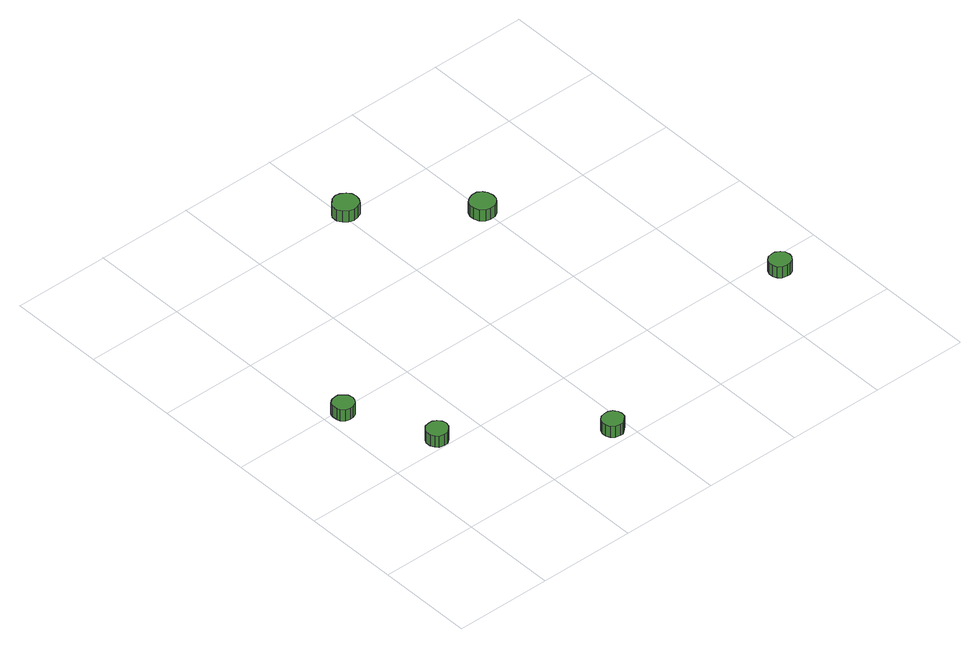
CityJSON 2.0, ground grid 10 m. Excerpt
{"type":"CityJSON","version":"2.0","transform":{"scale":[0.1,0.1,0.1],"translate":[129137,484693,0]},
"CityObjects":{
"tree1":{"type":"SolitaryVegetationObject","attributes":{"function":"something"},"geometry":[{"type":"MultiSurface","lod":"1","boundaries":[[[0,1,2,3,4,5,6,7,8,9,10,11,12,13,14]],[[15,16,17,18,19,20,21,22,23,24,25,26,27,28,29]],[[0,29,28,1]],[[1,28,27,2]],[[2,27,26,3]],[[3,26,25,4]],[[4,25,24,5]],[[5,24,23,6]],[[6,23,22,7]],[[7,22,21,8]],[[8,21,20,9]],[[9,20,19,10]],[[10,19,18,11]],[[11,18,17,12]],[[12,17,16,13]],[[13,16,15,14]],[[14,15,29,0]]]}]},
"tree2":{"type":"SolitaryVegetationObject","attributes":{"function":"something"},"geometry":[{"type":"MultiSurface","lod":"1","boundaries":[[[30,31,32,33,34,35,36,37,38,39,40,41,42,43,44]],[[45,46,47,48,49,50,51,52,53,54,55,56,57,58,59]],[[30,59,58,31]],[[31,58,57,32]],[[32,57,56,33]],[[33,56,55,34]],[[34,55,54,35]],[[35,54,53,36]],[[36,53,52,37]],[[37,52,51,38]],[[38,51,50,39]],[[39,50,49,40]],[[40,49,48,41]],[[41,48,47,42]],[[42,47,46,43]],[[43,46,45,44]],[[44,45,59,30]]]}]},
"tree3":{"type":"SolitaryVegetationObject","attributes":{"function":"something"},"geometry":[{"type":"MultiSurface","lod":"1","boundaries":[[[60,61,62,63,64,65,66,67,68,69,70,71,72,73,74]],[[75,76,77,78,79,80,81,82,83,84,85,86,87,88,89]],[[60,89,88,61]],[[61,88,87,62]],[[62,87,86,63]],[[63,86,85,64]],[[64,85,84,65]],[[65,84,83,66]],[[66,83,82,67]],[[67,82,81,68]],[[68,81,80,69]],[[69,80,79,70]],[[70,79,78,71]],[[71,78,77,72]],[[72,77,76,73]],[[73,76,75,74]],[[74,75,89,60]]]}]},
"tree4":{"type":"SolitaryVegetationObject","attributes":{"function":"something"},"geometry":[{"type":"MultiSurface","lod":"1","boundaries":[[[90,91,92,93,94,95,96,97,98,99,100,101,102,103,104]],[[105,106,107,108,109,110,111,112,113,114,115,116,117,118,119]],[[90,119,118,91]],[[91,118,117,92]],[[92,117,116,93]],[[93,116,115,94]],[[94,115,114,95]],[[95,114,113,96]],[[96,113,112,97]],[[97,112,111,98]],[[98,111,110,99]],[[99,110,109,100]],[[100,109,108,101]],[[101,108,107,102]],[[102,107,106,103]],[[103,106,105,104]],[[104,105,119,90]]]}]},
"tree5":{"type":"SolitaryVegetationObject","attributes":{"function":"something"},"geometry":[{"type":"MultiSurface","lod":"1","boundaries":[[[120,121,122,123,124,125,126,127,128,129,130,131,132,133,134]],[[135,136,137,138,139,140,141,142,143,144,145,146,147,148,149]],[[120,149,148,121]],[[121,148,147,122]],[[122,147,146,123]],[[123,146,145,124]],[[124,145,144,125]],[[125,144,143,126]],[[126,143,142,127]],[[127,142,141,128]],[[128,141,140,129]],[[129,140,139,130]],[[130,139,138,131]],[[131,138,137,132]],[[132,137,136,133]],[[133,136,135,134]],[[134,135,149,120]]]}]},
"tree6":{"type":"SolitaryVegetationObject","attributes":{"function":"something"},"geometry":[{"type":"MultiSurface","lod":"1","boundaries":[[[150,151,152,153,154,155,156,157,158,159,160,161,162,163,164]],[[165,166,167,168,169,170,171,172,173,174,175,176,177,178,179]],[[150,179,178,151]],[[151,178,177,152]],[[152,177,176,153]],[[153,176,175,154]],[[154,175,174,155]],[[155,174,173,156]],[[156,173,172,157]],[[157,172,171,158]],[[158,171,170,159]],[[159,170,169,160]],[[160,169,168,161]],[[161,168,167,162]],[[162,167,166,163]],[[163,166,165,164]],[[164,165,179,150]]]}]}
},
"vertices":[
[26,190,23],[25,195,23],[22,198,23],[18,201,23],[14,201,23],[10,200,23],[6,197,23],[5,193,23],[5,188,23],[6,184,23],[10,181,23],[14,180,23],[18,180,23],[22,182,23],[25,186,23],[25,186,10],[22,182,10],[18,180,10],[14,180,10],[10,181,10],[6,184,10],[5,188,10],[5,193,10],[6,197,10],[10,200,10],[14,201,10],[18,201,10],[22,198,10],[25,195,10],[26,190,10],
[64,106,25],[63,110,25],[60,114,25],[56,116,25],[52,116,25],[47,115,25],[44,112,25],[42,108,25],[42,103,25],[44,99,25],[47,96,25],[52,95,25],[56,95,25],[60,98,25],[63,101,25],[63,101,12],[60,98,12],[56,95,12],[52,95,12],[47,96,12],[44,99,12],[42,103,12],[42,108,12],[44,112,12],[47,115,12],[52,116,12],[56,116,12],[60,114,12],[63,110,12],[64,106,12],
[193,13,23],[192,17,23],[189,21,23],[185,23,23],[181,23,23],[176,22,23],[173,19,23],[171,15,23],[171,10,23],[173,6,23],[176,3,23],[181,2,23],[185,2,23],[189,5,23],[192,8,23],[192,8,10],[189,5,10],[185,2,10],[181,2,10],[176,3,10],[173,6,10],[171,10,10],[171,15,10],[173,19,10],[176,22,10],[181,23,10],[185,23,10],[189,21,10],[192,17,10],[193,13,10],
[218,402,18],[217,407,18],[214,411,18],[209,414,18],[204,415,18],[199,413,18],[195,409,18],[192,405,18],[192,399,18],[195,394,18],[199,391,18],[204,389,18],[209,390,18],[214,392,18],[217,397,18],[217,397,5],[214,392,5],[209,390,5],[204,389,5],[199,391,5],[195,394,5],[192,399,5],[192,405,5],[195,409,5],[199,413,5],[204,415,5],[209,414,5],[214,411,5],[217,407,5],[218,402,5],
[311,321,18],[310,327,18],[307,331,18],[303,334,18],[297,334,18],[292,332,18],[288,329,18],[286,324,18],[286,319,18],[288,314,18],[292,310,18],[297,309,18],[303,309,18],[307,312,18],[310,316,18],[310,316,5],[307,312,5],[303,309,5],[297,309,5],[292,310,5],[288,314,5],[286,319,5],[286,324,5],[288,329,5],[292,332,5],[297,334,5],[303,334,5],[307,331,5],[310,327,5],[311,321,5],
[455,81,20],[454,86,20],[451,89,20],[447,92,20],[443,92,20],[438,91,20],[435,88,20],[433,84,20],[433,79,20],[435,75,20],[438,72,20],[443,71,20],[447,71,20],[451,73,20],[454,77,20],[454,77,7],[451,73,7],[447,71,7],[443,71,7],[438,72,7],[435,75,7],[433,79,7],[433,84,7],[435,88,7],[438,91,7],[443,92,7],[447,92,7],[451,89,7],[454,86,7],[455,81,7]
]}
